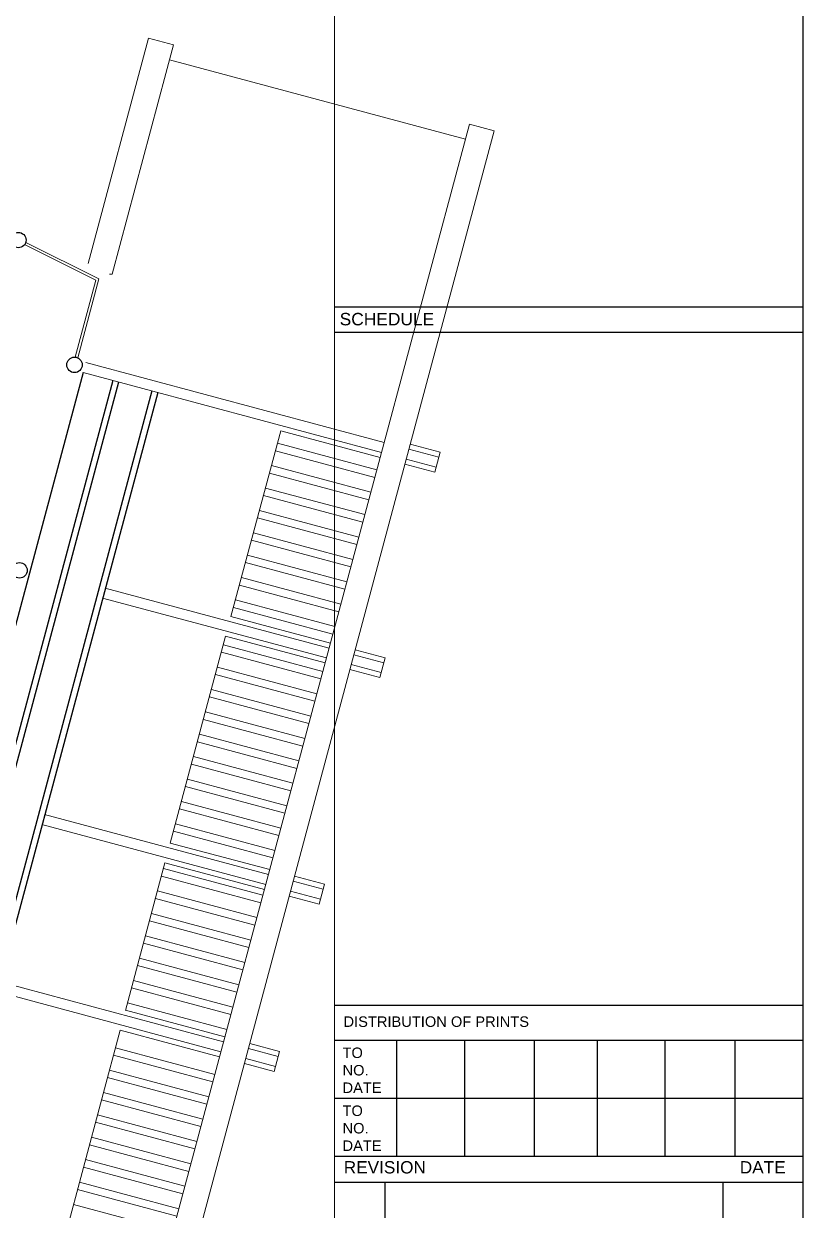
# Model space of a CAD drawing. Header units: millimetres. Extents: x 897770 to 1185420, y -692043 to -233237.
# Drawn here: x 966041 to 981185, y -452049 to -429012 of the extents above; entities that cross this region are included whole.
import ezdxf
from ezdxf.enums import TextEntityAlignment as Align

# ---------------------------------------------------------------- set-up
doc = ezdxf.new("R2010")
doc.units = ezdxf.units.MM
doc.header["$MEASUREMENT"] = 0
doc.layers.add('A-Ele 10', color=3, linetype='Continuous')
doc.layers.add('A-Elevation', color=4, linetype='Continuous')
for name, color, linetype, lineweight in [('Ann_TitleBlock 2', 5, 'Continuous', 25), ('Anno_Tittleblock', 5, 'Continuous', 13), ('ele l', 6, 'Continuous', 15), ('elevation', 4, 'Continuous', 13)]:
    doc.layers.add(name, color=color, linetype=linetype, lineweight=lineweight)
doc.styles.get("Standard").update_dxf_attribs({"font": 'trebuc.ttf'})
doc.styles.add('TITLE', font='swissel.ttf', dxfattribs={"height": 4.3})

# ---------------------------------------------------------------- blocks, each defined once
blk = doc.blocks.new('IIITD WD A1- L Format Library')
for p, q in [((870, -7.57), (870, 573.91)), ((775, 380.26), (870, 380.26)), ((870, 375.1), (775, 375.1)), ((775, 238.91), (870, 238.91)), ((775, 231.77), (870, 231.77)), ((787.59, 231.77), (787.59, 208.27)), ((801.33, 231.77), (801.33, 208.27)), ((815.48, 231.77), (815.48, 208.27)), ((828.23, 231.77), (828.23, 208.27)), ((841.98, 231.77), (841.98, 208.27)), ((856.12, 231.77), (856.12, 208.27)), ((775, 220.02), (870, 220.02)), ((775, 208.27), (870, 208.27)), ((775, 208.27), (840.13, 208.27)), ((775, 203.05), (870, 203.05)), ((785.25, 203.05), (785.25, 148.57)), ((853.73, 203.05), (853.73, 148.57))]:
    blk.add_line(p, q)
at = {"layer": 'Anno_Tittleblock', "color": 5}
blk.add_lwpolyline([(0, -7.57), (775, -7.57), (775, 573.91), (0, 573.91)], close=True, dxfattribs=at)
at = {"attachment_point": 1}
for s, insert, char_height in [('{\\fSwis721 LtEx BT|b0|i0|c0|p34;SCHEDULE }', (776.07, 379.06), 2.5175), ('{\\fSwis721 LtEx BT|b0|i0|c0|p34;DISTRIBUTION OF PRINTS}', (776.85, 236.6), 2.1241), ('{\\fSwis721 LtEx BT|b0|i0|c0|p34;TO\\PNO.\\PDATE}', (776.65, 230.3), 2.1241), ('{\\fSwis721 LtEx BT|b0|i0|c0|p34;TO\\PNO.\\PDATE}', (776.65, 218.56), 2.1241), ('{\\fSwis721 LtEx BT|b0|i0|c0|p34;REVISION}', (776.9, 207.29), 2.4923), ('{\\fSwis721 LtEx BT|b0|i0|c0|p34;DATE}', (857.14, 207.29), 2.4923)]:
    blk.add_mtext(s, dxfattribs=dict(at, insert=insert, char_height=char_height))
at = {"style": 'TITLE'}
for tag, p, height in [('PROJECT NAME 1', (779.17, 137.4), 2.98), ('PROJECT NAME 2', (779.17, 132.23), 2.98), ('PROJECT_NAME_3', (779.17, 127.37), 2.98), ('1:100@A1', (818.06, 91.92), 2.25), ('03.04.11', (821.96, 84.64), 2.25), ('A-2.03', (844.81, 84.28), 4), ('A', (858.85, 75.94), 3.66), ('AC', (827.5, 76.14), 2.25)]:
    blk.add_attdef(tag, p, '', height=height, dxfattribs=at)
for p in [(780.3, 113.01), (780.3, 106.37)]:
    blk.add_attdef('FIRST FLOOR PLAN', text='', height=3.39, dxfattribs=at).set_placement(p, align=Align.TOP_LEFT)

msp = doc.modelspace()

# ---------------------------------------------------------------- linework, layer by layer
at = {"layer": 'A-Ele 10'}
msp.add_line((967195, -435784, 0), (960998.1, -458910.9, 0), dxfattribs=at)
at = {"layer": 'A-Ele 10', "elevation": 0}
for points in [[(967774.5, -435939.3), (965604.3, -444038.6)], [(967885.6, -435969.1), (965685.6, -444179.5)]]:
    msp.add_lwpolyline(points, dxfattribs=at)
at = {"layer": 'A-Elevation', "ltscale": 0.5, "elevation": 0}
for points in [[(968643.8, -436172.2), (962428, -459370.3), (937334.1, -455395.8)], [(968532.8, -436142.5), (962373.6, -459128.8), (961112.3, -458929)]]:
    msp.add_lwpolyline(points, dxfattribs=at)
at = {"layer": 'A-Elevation', "ltscale": 0.5}
for centre in [(965936.2, -433212.7), (967027.7, -435635.7), (965958.7, -439625.1)]:
    msp.add_circle(centre, 150, dxfattribs=at)
at = {"layer": 'ele l', "elevation": 0}
for points in [[(966057.4, -433301.1), (967442.3, -433991.5), (967041.8, -435486.3)], [(966079.7, -433256.3), (967501.2, -433965), (967090.1, -435499.3)]]:
    msp.add_lwpolyline(points, dxfattribs=at)
at = {"layer": 'elevation', "color": 6}
for p, q in [((967296.2, -433667.3), (968468.5, -429292.4)), ((968468.5, -429292.4, 0), (968951.5, -429421.8, 0)), ((967759, -433872.2), (968951.5, -429421.8)), ((968873.8, -429711.6), (974621.1, -431251.6)), ((965051.5, -466965.7, 0), (974698.7, -430961.8, 0)), ((974698.7, -430961.8), (975181.7, -431091.2, 0)), ((965534.5, -467095.2, 0), (975181.7, -431091.2, 0)), ((967707.2, -433872.2, 0), (967759, -433872.2, 0)), ((967246.7, -435590.8), (973042.3, -437143.7)), ((967195, -435784), (972990.5, -437336.9, 0)), ((970067.3, -440519, 0), (971032.8, -436915.9, 0)), ((971032.8, -436915.9), (972964.6, -437433.5)), ((972900.1, -437674.4, 0), (970968.2, -437156.8, 0)), ((973551.1, -437176.6), (974130.7, -437331.8)), ((972861.3, -437819.3, 0), (970929.4, -437301.7, 0)), ((973473.5, -437466.3, 0), (974053, -437621.6, 0)), ((973525.2, -437273.1), (974104.8, -437428.4)), ((974027.1, -437718.2, 0), (974130.7, -437331.8, 0)), ((972783.6, -438109.1, 0), (970851.8, -437591.4, 0)), ((973447.6, -437562.9), (974027.1, -437718.2)), ((972744.8, -438254, 0), (970812.9, -437736.3, 0)), ((972628.3, -438688.6, 0), (970696.5, -438171, 0)), ((972667.1, -438543.7, 0), (970735.3, -438026.1, 0)), ((972511.9, -439123.3, 0), (970580, -438605.7, 0)), ((972550.7, -438978.4, 0), (970618.8, -438460.8, 0)), ((972395.4, -439558, 0), (970463.5, -439040.3, 0)), ((972434.2, -439413.1, 0), (970502.4, -438895.4, 0)), ((972278.9, -439992.6, 0), (970347.1, -439475, 0)), ((972317.7, -439847.7, 0), (970385.9, -439330.1, 0)), ((972201.3, -440282.4, 0), (970269.4, -439764.8, 0)), ((967626.6, -439968.5), (971973.3, -441133.2, 0)), ((972162.4, -440427.3, 0), (970230.6, -439909.7, 0)), ((967574.9, -440161.7), (971921.5, -441326.4)), ((972084.8, -440717.1, 0), (970152.9, -440199.4, 0)), ((972046, -440862, 0), (970114.1, -440344.3, 0)), ((970067.3, -440519), (971999.2, -441036.6)), ((968888.5, -444918.6, 0), (969963.8, -440905.3, 0)), ((969963.8, -440905.3), (971895.7, -441423)), ((971851.9, -441586.4, 0), (969920, -441068.8, 0)), ((972482.1, -441166), (973061.7, -441321.3)), ((971813, -441731.3, 0), (969881.2, -441213.7, 0)), ((972456.3, -441262.6, 0), (973035.8, -441417.9, 0)), ((972958.2, -441707.7, 0), (973061.7, -441321.3, 0)), ((971735.4, -442021.1, 0), (969803.5, -441503.4, 0)), ((972378.6, -441552.4), (972958.2, -441707.7)), ((972404.5, -441455.8), (972984.1, -441611.1)), ((971696.6, -442166, 0), (969764.7, -441648.3, 0)), ((971580.1, -442600.6, 0), (969648.3, -442083, 0)), ((971618.9, -442455.7, 0), (969687.1, -441938.1, 0)), ((971463.6, -443035.3, 0), (969531.8, -442517.7, 0)), ((971502.5, -442890.4, 0), (969570.6, -442372.8, 0)), ((971347.2, -443470, 0), (969415.3, -442952.3, 0)), ((971386, -443325.1, 0), (969454.1, -442807.4, 0)), ((971230.7, -443904.6, 0), (969298.8, -443387, 0)), ((971269.5, -443759.7, 0), (969337.7, -443242.1, 0)), ((971153.1, -444194.4, 0), (969221.2, -443676.8, 0)), ((971114.2, -444339.3, 0), (969182.4, -443821.7, 0)), ((971036.6, -444629.1, 0), (969104.7, -444111.4, 0)), ((966447.8, -444368.1), (970794.4, -445532.8)), ((970997.8, -444774, 0), (969065.9, -444256.3, 0)), ((966396, -444561.3), (970742.7, -445726, 0)), ((970920.1, -445063.7, 0), (968988.3, -444546.1, 0)), ((970881.3, -445208.6, 0), (968949.4, -444691, 0)), ((968888.5, -444918.6), (970820.3, -445436.2)), ((968017.7, -448168.3, 0), (968784.9, -445305, 0)), ((968784.9, -445305), (970716.8, -445822.6)), ((970687.2, -445933.1, 0), (968755.3, -445415.4, 0)), ((970648.4, -446078, 0), (968716.5, -445560.3, 0)), ((971277.4, -445662.2), (971856.9, -445817.5)), ((971303.3, -445565.6), (971882.8, -445720.9)), ((971779.3, -446107.3, 0), (971882.8, -445720.9, 0)), ((970531.9, -446512.6, 0), (968600, -445995, 0)), ((970570.7, -446367.7, 0), (968638.9, -445850.1, 0)), ((971199.7, -445952), (971779.3, -446107.3)), ((971225.6, -445855.4, 0), (971805.2, -446010.7, 0)), ((970415.4, -446947.3, 0), (968483.6, -446429.7, 0)), ((970454.2, -446802.4, 0), (968522.4, -446284.8, 0)), ((970298.9, -447382, 0), (968367.1, -446864.3, 0)), ((970337.8, -447237.1, 0), (968405.9, -446719.4, 0)), ((970221.3, -447671.7, 0), (968289.5, -447154.1, 0)), ((970182.5, -447816.6, 0), (968250.6, -447299, 0)), ((965578.1, -447613.7), (969924.8, -448778.3, 0)), ((970104.8, -448106.4, 0), (968173, -447588.8, 0)), ((965526.4, -447806.8), (969873, -448971.5)), ((970066, -448251.3, 0), (968134.2, -447733.7, 0)), ((969988.4, -448541.1, 0), (968056.5, -448023.4, 0)), ((968018.8, -448164.1, 0), (969950.7, -448681.7, 0)), ((966573.3, -453558.7, 0), (967915.3, -448550.5, 0)), ((967915.3, -448550.5, 0), (969847.1, -449068.1, 0)), ((969755.4, -449410.4, 0), (967823.6, -448892.8, 0)), ((970407.8, -448907.7, 0), (970987.3, -449063, 0)), ((970433.6, -448811.2, 0), (971013.2, -448966.4, 0)), ((970909.7, -449352.8, 0), (971013.2, -448966.4, 0)), ((969716.6, -449555.3, 0), (967784.8, -449037.7, 0)), ((970330.1, -449197.5, 0), (970909.7, -449352.8, 0)), ((970356, -449100.9), (970935.5, -449256.2)), ((969639, -449845.1, 0), (967707.1, -449327.4, 0)), ((969600.1, -449990, 0), (967668.3, -449472.3, 0)), ((969483.7, -450424.6, 0), (967551.8, -449907, 0)), ((969522.5, -450279.7, 0), (967590.6, -449762.1, 0)), ((969367.2, -450859.3, 0), (967435.3, -450341.7, 0)), ((969406, -450714.4, 0), (967474.2, -450196.8, 0)), ((969250.7, -451294, 0), (967318.9, -450776.3, 0)), ((969289.6, -451149.1, 0), (967357.7, -450631.4, 0)), ((969173.1, -451583.7, 0), (967241.2, -451066.1, 0)), ((969134.3, -451728.6, 0), (967202.4, -451211, 0)), ((969056.6, -452018.4, 0), (967124.8, -451500.8, 0)), ((969017.8, -452163.3, 0), (967085.9, -451645.7, 0)), ((968940.1, -452453.1, 0), (967008.3, -451935.4, 0))]:
    msp.add_line(p, q, dxfattribs=at)

# ---------------------------------------------------------------- block references
at = {"layer": 'Ann_TitleBlock 2', "xscale": 95.87942333735619, "yscale": 95.87942333735619, "zscale": 95.87942333735619}
msp.add_blockref('IIITD WD A1- L Format Library', (897769.8, -470970.5), dxfattribs=at)

doc.saveas('drawing.dxf')
